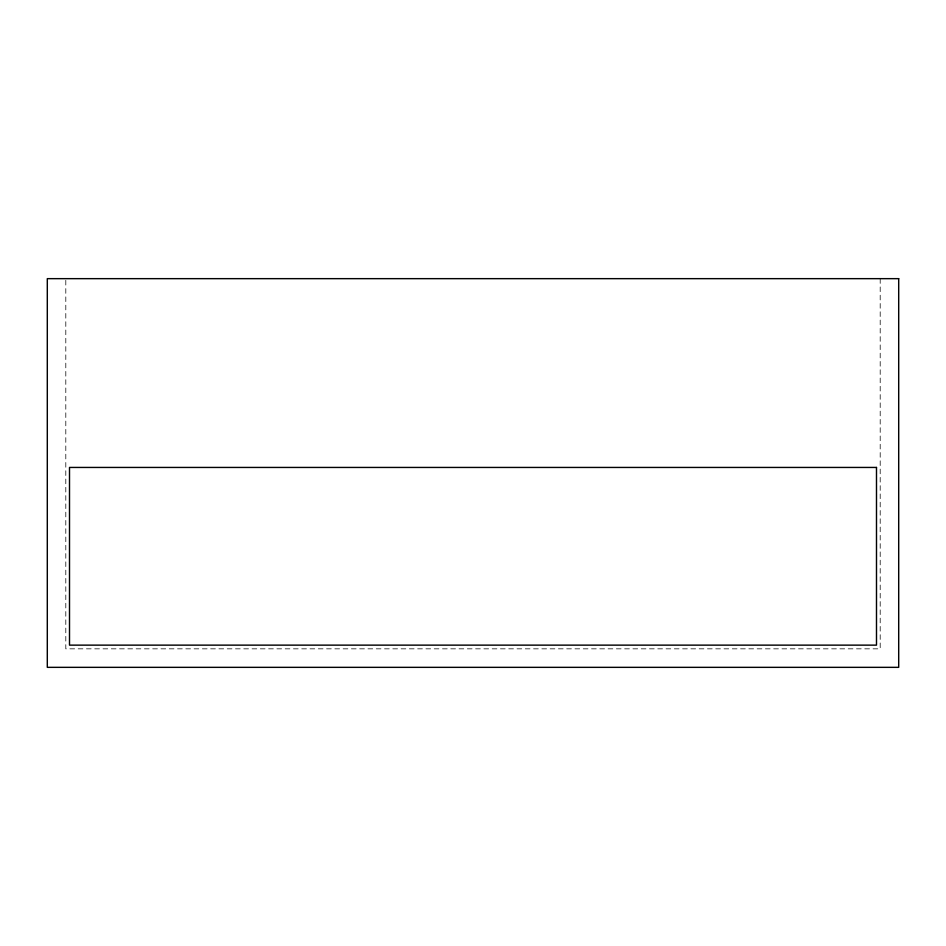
<?xml version="1.0" encoding="UTF-8"?>
<svg xmlns="http://www.w3.org/2000/svg" width="946" height="946" viewBox="0 0 946 946"><rect width="100%" height="100%" fill="white"/><g stroke="black" fill="none" stroke-linecap="round" stroke-linejoin="round"><path stroke-width="0.71" stroke-dasharray="4.73 3.55" d="M880.194 278.656L880.194 648.838L65.806 648.838L65.806 278.656"/><path stroke-width="1.42" d="M898.7 278.656L47.3 278.656L47.3 667.344L898.7 667.344L898.7 278.656M876.493 467.442L69.507 467.442L69.507 645.137L876.493 645.137L876.493 467.442"/></g></svg>
